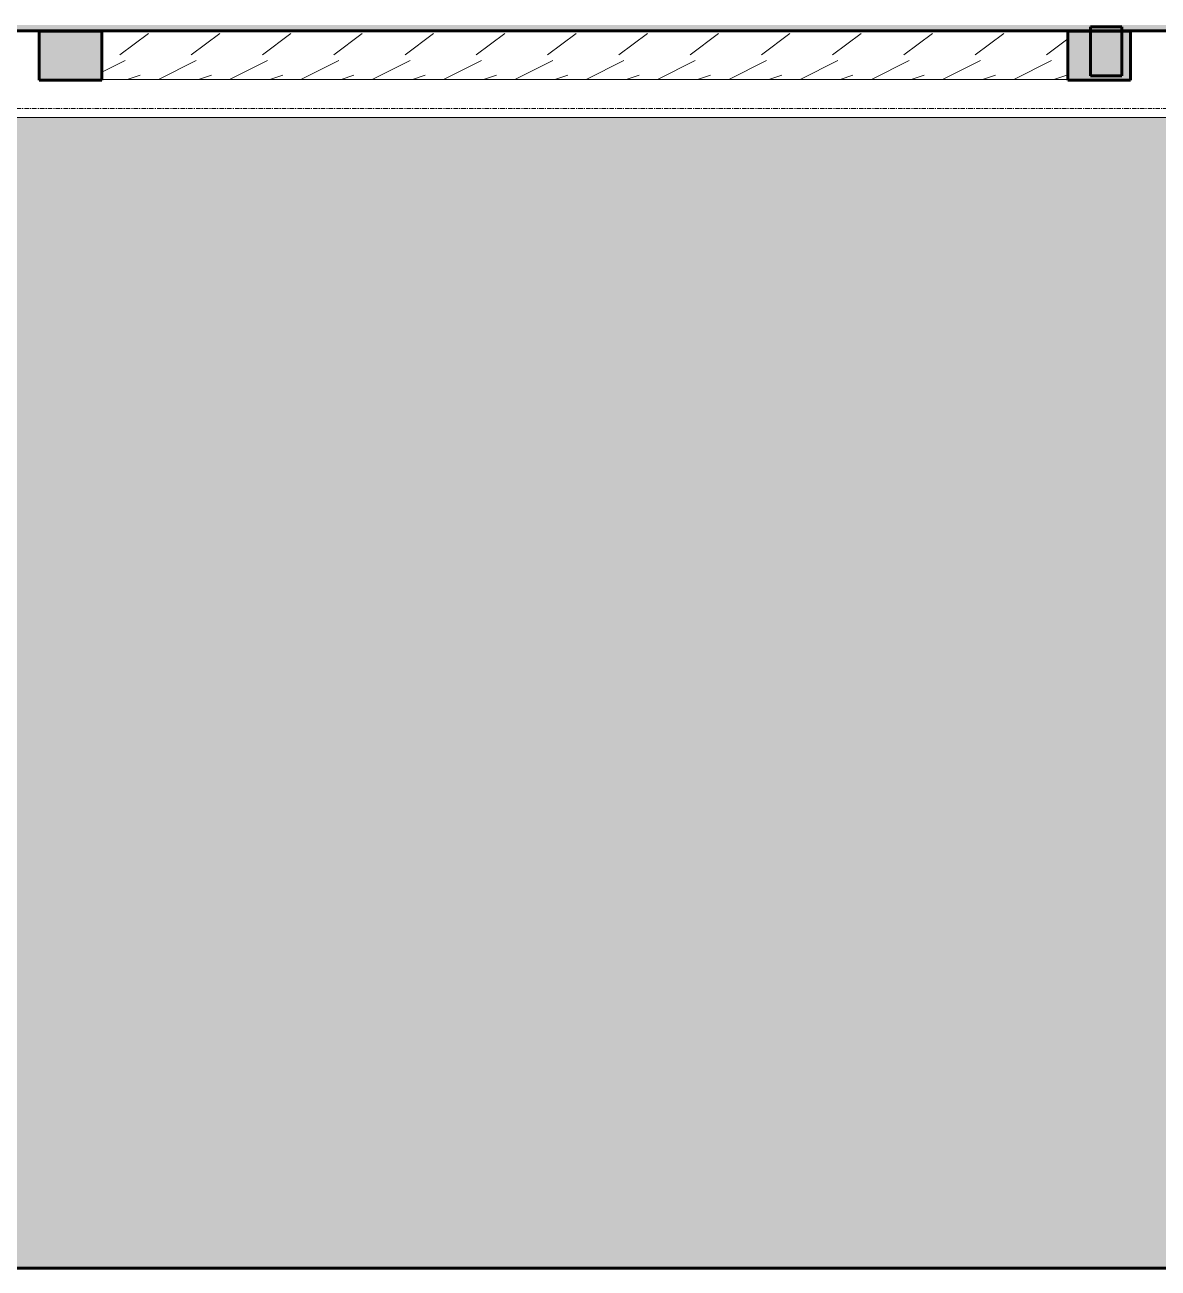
# Model space of a CAD drawing. Header units: inches. Extents: x 10304 to 16189, y 229 to 496.
# Drawn here: x 15946.8 to 16073.9, y 268 to 407.4 of the extents above; entities that cross this region are included whole.
import ezdxf

# ---------------------------------------------------------------- set-up
doc = ezdxf.new("R2010")
doc.units = ezdxf.units.IN
doc.header["$MEASUREMENT"] = 0
doc.linetypes.add('Grid Line 1_2_', pattern=[0.875, 0.5, -0.125, 0.125, -0.125])
for name, color, linetype, lineweight in [('0-2', 10, 'Continuous', 9), ('0-4', 90, 'Continuous', 5), ('A-FLOR-2', 250, 'Continuous', 60), ('A-FLOR-LEVL-1', 51, 'Grid Line 1_2_', 9), ('A-FLOR-PATT-1', 10, 'Continuous', 9), ('I-WALL', 2, 'Continuous', 18), ('S-BEAM', 12, 'Continuous', 9), ('S-BEAM-1', 10, 'Continuous', 9), ('S-BEAM-2', 250, 'Continuous', 60), ('S-BEAM-3', 35, 'Continuous', 9), ('S-BEAM-4', 150, 'Continuous', 9)]:
    doc.layers.add(name, color=color, linetype=linetype, lineweight=lineweight)

# ---------------------------------------------------------------- blocks, each defined once
blk = doc.blocks.new('CTR - 1st Phase - Shell_rvt-4-INTERIOR ELEVATION - CORRIDOR WEST _302_W_ - 3RD FLOOR - EAST WALL')
at = {"layer": 'A-FLOR-PATT-1'}
h = blk.add_hatch(dxfattribs=at)
h.set_pattern_fill('FP_32', color=256, style=0, pattern_type=2)
h.set_pattern_definition([(0, (-8.66, 0), (0, 2.399), []), (315, (-8.66, 0), (2.3985062, 0), [3.393, -3.393]), (45, (-8.66, 0), (2.3985062, 0), [3.393, -3.393])])
h.paths.add_polyline_path([(-2489.83, 406.71), (-2461.74, 406.71), (-2461.74, 407.39), (-3407.67, 407.39), (-3407.67, 406.71), (-2490.18, 406.71)], flags=0)
at = {"layer": 'A-FLOR-2'}
for p, q in [((-3407.67, 406.71), (-2461.74, 406.71)), ((-2461.74, 268), (-3496.93, 268))]:
    blk.add_line(p, q, dxfattribs=at)
blk = doc.blocks.new('LVL-Laminated Veneer Lumber - _2_SISTERED 4X6 PINE-V111-INTERIOR ELEVATION - CORRIDOR WEST _302_W_ - 3RD FLOOR - EAST WALL')
at = {"layer": 'S-BEAM-3'}
for points in [[(-2634.5, 406.67), (-2634.5, 406.71), (-2641.5, 406.71), (-2641.5, 406.67), (-2639.95, 406.67)], [(-2634.5, 401.17), (-2634.5, 406.67), (-2641.5, 406.67), (-2641.5, 401.17), (-2639.95, 401.17)]]:
    blk.add_hatch(color=256, dxfattribs=at).paths.add_polyline_path(points, flags=0)
at = {"layer": 'S-BEAM-1'}
for p, q in [((-2641.5, 406.71), (-2641.5, 406.67)), ((-2634.5, 406.67), (-2634.5, 406.71))]:
    blk.add_line(p, q, dxfattribs=at)
at = {"layer": 'S-BEAM-2'}
for p, q in [((-2634.5, 406.67), (-2641.5, 406.67)), ((-2641.5, 406.67), (-2641.5, 401.17)), ((-2634.5, 401.17), (-2634.5, 406.67)), ((-2641.5, 401.17), (-2634.5, 401.17))]:
    blk.add_line(p, q, dxfattribs=at)
blk = doc.blocks.new('LVL-Laminated Veneer Lumber - 4X6 S_ PINE - NO_ 1-2291797-INTERIOR ELEVATION - CORRIDOR WEST _302_W_ - 3RD FLOOR - EAST WALL')
at = {"layer": 'S-BEAM-1'}
h = blk.add_hatch(dxfattribs=at)
h.set_pattern_fill('FP_34', color=256, style=0, pattern_type=2)
h.set_pattern_definition([(216.864, (-5.462, 8.241), (23.989846, 15.9899307), [3.998, -35.983]), (206.56, (-0.663, 5.842), (-7.9977785, -7.9959213), [8.94, -8.94]), (198.431, (-0.663, 1.845), (-15.994719, -7.995033), [5.058, -20.23])])
h.paths.add_polyline_path([(-2591.14, 401.28), (-2526.12, 401.28), (-2526.12, 406.71), (-2634.5, 406.71), (-2634.5, 401.28), (-2623.49, 401.28)], flags=0)
blk.add_line((-2634.5, 401.28), (-2526.12, 401.28), dxfattribs=at)
blk = doc.blocks.new('LVL-Laminated Veneer Lumber - 4X6 S_ PINE - NO_ 1-2421997-INTERIOR ELEVATION - CORRIDOR WEST _302_W_ - 3RD FLOOR - EAST WALL')
at = {"layer": 'S-BEAM'}
h = blk.add_hatch(dxfattribs=at)
h.set_pattern_fill('FP_35', color=256, style=0, pattern_type=2)
h.set_pattern_definition([(216.87, (-5.462, 7.997), (23.9897714, 15.9936429), [3.998, -35.986]), (206.565, (-0.663, 5.598), (-7.9970807, -7.996619), [8.941, -8.941]), (198.435, (-0.663, 1.599), (-15.9938446, -7.9970983), [5.058, -20.23])])
h.paths.add_polyline_path([(-2523.58, 406.67), (-2520.08, 406.67), (-2520.08, 406.71), (-2523.58, 406.71)], flags=0)
at = {"layer": 'S-BEAM-2'}
for p, q in [((-2520.08, 407.17), (-2523.58, 407.17)), ((-2523.58, 407.17), (-2523.58, 401.67)), ((-2520.08, 401.67), (-2520.08, 407.17)), ((-2523.58, 401.67), (-2520.08, 401.67))]:
    blk.add_line(p, q, dxfattribs=at)
blk = doc.blocks.new('CTR - 1st Phase - Structure_rvt-4-INTERIOR ELEVATION - CORRIDOR WEST _302_W_ - 3RD FLOOR - EAST WALL')
at = {"layer": 'S-BEAM-4'}
blk.add_line((-2638, 406.71), (-2638, 406.67), dxfattribs=at)
at = {"layer": '0-2'}
for name, p in [('LVL-Laminated Veneer Lumber - 4X6 S_ PINE - NO_ 1-2421997-INTERIOR ELEVATION - CORRIDOR WEST _302_W_ - 3RD FLOOR - EAST WALL', (0, 0)), ('LVL-Laminated Veneer Lumber - _2_SISTERED 4X6 PINE-V111-INTERIOR ELEVATION - CORRIDOR WEST _302_W_ - 3RD FLOOR - EAST WALL', (0, 0)), ('LVL-Laminated Veneer Lumber - 4X6 S_ PINE - NO_ 1-2291797-INTERIOR ELEVATION - CORRIDOR WEST _302_W_ - 3RD FLOOR - EAST WALL', (0, 0)), ('LVL-Laminated Veneer Lumber - _2_SISTERED 4X6 PINE-V111-INTERIOR ELEVATION - CORRIDOR WEST _302_W_ - 3RD FLOOR - EAST WALL', (115.38, 0))]:
    blk.add_blockref(name, p, dxfattribs=at)

msp = doc.modelspace()

# ---------------------------------------------------------------- hatches: boundary and pattern name
at = {"layer": 'I-WALL'}
msp.add_hatch(color=256, dxfattribs=at).paths.add_polyline_path([(16078.89, 268), (16078.89, 397), (15945.2, 397), (15945.2, 268), (16063.51, 268)], flags=0)

# ---------------------------------------------------------------- linework, layer by layer
at = {"layer": 'A-FLOR-LEVL-1'}
for p, q in [((15044.65, 398), (16176.54, 398)), ((15044.65, 268), (16176.54, 268))]:
    msp.add_line(p, q, dxfattribs=at)
at = {"layer": 'I-WALL'}
msp.add_line((16128.21, 397), (15544.63, 397), dxfattribs=at)

# ---------------------------------------------------------------- block references
at = {"layer": '0-4'}
for name in ['CTR - 1st Phase - Shell_rvt-4-INTERIOR ELEVATION - CORRIDOR WEST _302_W_ - 3RD FLOOR - EAST WALL', 'CTR - 1st Phase - Structure_rvt-4-INTERIOR ELEVATION - CORRIDOR WEST _302_W_ - 3RD FLOOR - EAST WALL']:
    msp.add_blockref(name, (18589.95, 0), dxfattribs=at)

doc.saveas('drawing.dxf')
